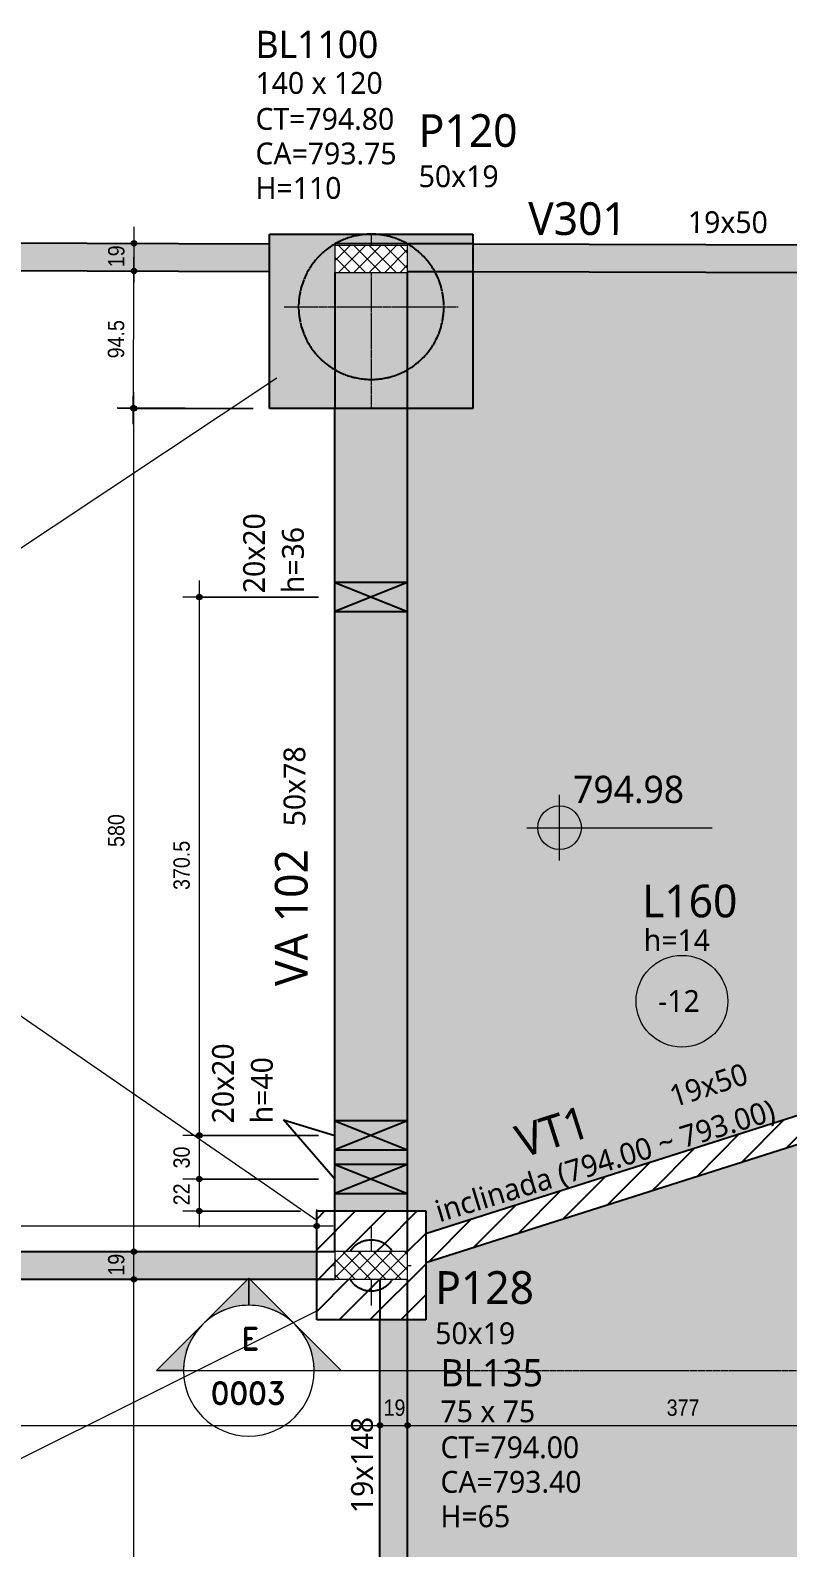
# Model space of a CAD drawing. Extents: x -2131 to 52870, y -3196 to 88043.
# Drawn here: x 45329 to 45850, y 953 to 1998 of the extents above; entities that cross this region are included whole.
import ezdxf

# ---------------------------------------------------------------- set-up
doc = ezdxf.new("R2010")
doc.units = 0
for name, pattern in [('Centro de 6 mm', [1.32, 0.6, -0.24, 0.24, -0.24]), ('Hidden', [0.714375, 0.47625, -0.238125]), ('Traço', [0.635, 0.3175, -0.3175])]:
    doc.linetypes.add(name, pattern=pattern)
for name, color, linetype, lineweight in [('A-ANNO-DIMS', 7, 'Continuous', 9), ('A-ANNO-DIMS-75', 7, 'Continuous', 9), ('A-DETL-GENF', 7, 'Continuous', 18), ('A-DETL-THIN', 7, 'Continuous', 25), ('A-FLOR', 7, 'Continuous', 25), ('A-FLOR-IDEN', 7, 'Continuous', 9), ('A-GENM', 7, 'Continuous', 25), ('A-GENM-HDLN', 7, 'Traço', 18), ('A-GENM-IDEN', 7, 'Continuous', 9), ('G-ANNO-DIMS', 7, 'Continuous', 9), ('G-ANNO-SYMB', 7, 'Continuous', 9), ('G-ANNO-TEXT', 7, 'Continuous', 9), ('S-BEAM', 7, 'Continuous', 25), ('S-BEAM-HDLN', 7, 'Traço', 25), ('S-BEAM-IDEN', 7, 'Continuous', 9), ('S-COLS-IDEN', 7, 'Continuous', 9), ('S-FNDN', 7, 'Continuous', 25), ('S-FNDN-HDLN', 7, 'Traço', 18), ('S-FNDN-IDEN', 7, 'Continuous', 9)]:
    doc.layers.add(name, color=color, linetype=linetype, lineweight=lineweight)
doc.layers.add('A-DETL', color=7, linetype='Continuous', lineweight=18, true_color=0x00a600)
doc.styles.add('Fira Sans_3', font='', dxfattribs={"width": 0.9, "height": 11.25})
doc.styles.add('Gadugi', font='gadugi.ttf', dxfattribs={"height": 15})
doc.styles.add('Gadugi_6', font='gadugi.ttf', dxfattribs={"height": 22.5})
doc.styles.add('Gadugi_8', font='gadugi.ttf', dxfattribs={"height": 18.75})
doc.styles.add('RomanD', font='romand__.ttf', dxfattribs={"height": 15})
doc.styles.get('Fira Sans_3').set_extended_font_data('Fira Sans')
doc.dimstyles.new('PED_1_5mm_ESQ_7', dxfattribs={"dimscale": 30.48, "dimtxt": 15.344768, "dimasz": 0.492126, "dimexe": 0.369094, "dimexo": 0.369094, "dimgap": 0.073819, "dimtad": 1, "dimdec": 1, "dimrnd": 0.5, "dimdsep": 46, "dimtxsty": 'Fira Sans_3', "dimblk1": 'DOTSMALL', "dimblk2": 'DOTSMALL', "dimsah": 1, "dimcen": 0.09, "dimdle": 0.369094, "dimazin": 0, "dimtfac": 1, "dimtdec": 4, "dimtix": 1, "dimtmove": 0, "dimatfit": 3, "dimfxl": 1, "dimtvp": 1, "dimtolj": 1, "dimtzin": 0, "dimarcsym": 2})
pattern_1 = [(45, (44240.043, 0), (-10.6066, 10.6066), [])]
pattern_2 = [(45, (44240.043, 0), (-5.3033, 5.3033), []), (135, (44240.043, 0), (-5.3033, -5.3033), [])]

# ---------------------------------------------------------------- blocks, each defined once
blk = doc.blocks.new('PED_BLRET-1EST_R01_2019 - 75x75x65-3763687-PL C 001 - FORMA DO TÉRREO')
at = {"layer": 'S-FNDN', "linetype": 'Hidden', "lineweight": 18}
for p, q in [((0, 27.5), (0, 9.5)), ((-27.5, 0), (-25, 0)), ((25, 0), (27.5, 0)), ((0, -9.5), (0, -27.5))]:
    blk.add_line(p, q, dxfattribs=at)
at = {"layer": 'S-FNDN-HDLN'}
for start, end in [(33.0287, 146.8046), (213.1954, 326.9713)]:
    blk.add_arc((0, 0), 17.5, start, end, dxfattribs=at)
blk = doc.blocks.new('PED_BLRET-1EST_EXCENTRICA_R01_2019 - 140x120x110-3841338-PL C 001 - FORMA DO TÉRREO')
at = {"layer": 'S-FNDN', "linetype": 'Hidden', "lineweight": 18}
for p, q in [((0, 50), (0, 42.2)), ((0, 23.6), (0, -70)), ((-60, 0), (60, 0))]:
    blk.add_line(p, q, dxfattribs=at)
at = {"layer": 'S-FNDN-HDLN'}
blk.add_circle((0, 0), 50, dxfattribs=at)
blk = doc.blocks.new('PED_FURO_RETANGULAR_R04_2020 - 20x20x36-3512084-PL C 001 - FORMA DO TÉRREO')
at = {"layer": 'A-GENM-HDLN'}
for p, q in [((-10, 25), (10, -25)), ((-10, -25), (10, 25)), ((-10, -25), (-10, 25)), ((10, 25), (10, -25))]:
    blk.add_line(p, q, dxfattribs=at)
blk = doc.blocks.new('PED_FURO_RETANGULAR_R04_2020 - 20x20x40-3503396-PL C 001 - FORMA DO TÉRREO')
at = {"layer": 'A-GENM-HDLN'}
for p, q in [((-10, 25), (10, -25)), ((-10, -25), (10, 25)), ((-10, -25), (-10, 25)), ((10, 25), (10, -25))]:
    blk.add_line(p, q, dxfattribs=at)
blk = doc.blocks.new('Elevações de ponto - M_Cota de elevação - Alvo preenchido-10609-PL C 001 - FORMA DO TÉRREO')
at = {"layer": 'G-ANNO-DIMS'}
h = blk.add_hatch(color=256, dxfattribs=at)
edge = h.paths.add_edge_path(flags=0)
edge.add_line((0, 0), (-0.2, 0))
edge.add_arc((0, 0), 0.2, 90, 180, ccw=False)
edge.add_line((0, 0.2), (0, 0))
h = blk.add_hatch(color=256, dxfattribs=at)
edge = h.paths.add_edge_path(flags=0)
edge.add_line((0, 0), (0.2, 0))
edge.add_arc((0, 0), 0.2, 270, 360, ccw=False)
edge.add_line((0, -0.2), (0, 0))
for p, q in [((0, -0.3), (0, 0.3)), ((-0.3, 0), (1.4, 0))]:
    blk.add_line(p, q, dxfattribs=at)
blk.add_circle((0, 0), 0.2, dxfattribs=at)
blk = doc.blocks.new('PED_TAG_LAJE_R03 - TÍTULO_ESPESSURA_REBAIXO-2582888-PL C 001 - FORMA DO TÉRREO')
at = {"layer": 'A-FLOR-IDEN'}
blk.add_circle((-0.108, -0.761), 0.421, dxfattribs=at)
blk = doc.blocks.new('DIMBLOCK471-PL C 001 - FORMA DO TÉRREO')
at = {"layer": 'A-ANNO-DIMS-75', "transparency": 16777216}
h = blk.add_hatch(color=256, dxfattribs=at)
edge = h.paths.add_edge_path(flags=0)
edge.add_arc((44705.7, 1037.6), 1.88, 0, 360)
h = blk.add_hatch(color=256, dxfattribs=at)
edge = h.paths.add_edge_path(flags=0)
edge.add_arc((45569.2, 1037.6), 1.88, 0, 360)
for p, q in [((44705.7, 1029), (44705.7, 1048.9)), ((45569.2, 1029), (45569.2, 1048.9)), ((44705.7, 1037.6), (45569.2, 1037.6)), ((44705.7, 1037.6), (44705.7, 1029)), ((45569.2, 1037.6), (45569.2, 1029))]:
    blk.add_line(p, q, dxfattribs=at)
for centre in [(44705.7, 1037.6), (45569.2, 1037.6)]:
    blk.add_circle(centre, 1.88, dxfattribs=at)
at = {"layer": 'A-ANNO-DIMS-75', "color": 0, "transparency": 16777216, "insert": (45120.6, 1055.4), "char_height": 11.25, "width": 40.369, "attachment_point": 1, "line_spacing_factor": 1.049215, "style": 'Fira Sans_3'}
blk.add_mtext('863.5', dxfattribs=at)
blk = doc.blocks.new('_DotSmall')
at = {"color": 0, "linetype": 'ByBlock', "const_width": 0.5}
blk.add_lwpolyline([(-0.0625, 0, 1), (0.0625, 0, 1)], format="xyb", close=True, dxfattribs=at)
blk = doc.blocks.new('DIMBLOCK472-PL C 001 - FORMA DO TÉRREO')
at = {"layer": 'A-ANNO-DIMS-75', "transparency": 16777216}
h = blk.add_hatch(color=256, dxfattribs=at)
edge = h.paths.add_edge_path(flags=0)
edge.add_arc((45569.2, 1037.6), 1.88, 0, 360)
h = blk.add_hatch(color=256, dxfattribs=at)
edge = h.paths.add_edge_path(flags=0)
edge.add_arc((45588.2, 1037.6), 1.88, 0, 360)
for p, q in [((45569.2, 1029), (45569.2, 1048.9)), ((45588.2, 1029), (45588.2, 1048.9)), ((45569.2, 1037.6), (45599.4, 1037.6)), ((45569.2, 1037.6), (45569.2, 1029)), ((45588.2, 1037.6), (45588.2, 1029))]:
    blk.add_line(p, q, dxfattribs=at)
for centre in [(45569.2, 1037.6), (45588.2, 1037.6)]:
    blk.add_circle(centre, 1.88, dxfattribs=at)
at = {"layer": 'A-ANNO-DIMS-75', "color": 0, "transparency": 16777216, "insert": (45571.7, 1055.4), "char_height": 11.25, "width": 16.761, "attachment_point": 1, "line_spacing_factor": 1.049215, "style": 'Fira Sans_3'}
blk.add_mtext('19', dxfattribs=at)
blk = doc.blocks.new('DIMBLOCK473-PL C 001 - FORMA DO TÉRREO')
at = {"layer": 'A-ANNO-DIMS-75', "transparency": 16777216}
h = blk.add_hatch(color=256, dxfattribs=at)
edge = h.paths.add_edge_path(flags=0)
edge.add_arc((45588.2, 1037.6), 1.88, 0, 360)
h = blk.add_hatch(color=256, dxfattribs=at)
edge = h.paths.add_edge_path(flags=0)
edge.add_arc((45965.2, 1037.6), 1.88, 0, 360)
for p, q in [((45588.2, 1029), (45588.2, 1048.9)), ((45965.2, 1029), (45965.2, 1048.9)), ((45576.9, 1037.6), (45965.2, 1037.6)), ((45588.2, 1037.6), (45588.2, 1029)), ((45965.2, 1037.6), (45965.2, 1029))]:
    blk.add_line(p, q, dxfattribs=at)
for centre in [(45588.2, 1037.6), (45965.2, 1037.6)]:
    blk.add_circle(centre, 1.88, dxfattribs=at)
at = {"layer": 'A-ANNO-DIMS-75', "color": 0, "transparency": 16777216, "insert": (45766.6, 1055.4), "char_height": 11.25, "width": 24.316, "attachment_point": 1, "line_spacing_factor": 1.049215, "style": 'Fira Sans_3'}
blk.add_mtext('377', dxfattribs=at)
blk = doc.blocks.new('DIMBLOCK476-PL C 001 - FORMA DO TÉRREO')
at = {"layer": 'A-ANNO-DIMS-75', "transparency": 16777216}
h = blk.add_hatch(color=256, dxfattribs=at)
edge = h.paths.add_edge_path(flags=0)
edge.add_arc((45399.8, 1138.1), 1.88, 0, 360)
h = blk.add_hatch(color=256, dxfattribs=at)
edge = h.paths.add_edge_path(flags=0)
edge.add_arc((45399.8, 707.1), 1.88, 0, 360)
for p, q in [((45408.4, 1138.1), (45388.5, 1138.1)), ((45399.8, 707.1), (45399.8, 1138.1)), ((45399.8, 1138.1), (45408.4, 1138.1)), ((45408.4, 707.1), (45388.5, 707.1)), ((45399.8, 707.1), (45408.4, 707.1))]:
    blk.add_line(p, q, dxfattribs=at)
for centre in [(45399.8, 1138.1), (45399.8, 707.1)]:
    blk.add_circle(centre, 1.88, dxfattribs=at)
at = {"layer": 'A-ANNO-DIMS-75', "color": 0, "transparency": 16777216, "insert": (45382, 912), "char_height": 11.25, "width": 25.496, "attachment_point": 1, "rotation": 90, "line_spacing_factor": 1.049215, "style": 'Fira Sans_3'}
blk.add_mtext('431', dxfattribs=at)
blk = doc.blocks.new('DIMBLOCK477-PL C 001 - FORMA DO TÉRREO')
at = {"layer": 'A-ANNO-DIMS-75', "transparency": 16777216}
h = blk.add_hatch(color=256, dxfattribs=at)
edge = h.paths.add_edge_path(flags=0)
edge.add_arc((45399.8, 1157.1), 1.88, 0, 360)
h = blk.add_hatch(color=256, dxfattribs=at)
edge = h.paths.add_edge_path(flags=0)
edge.add_arc((45399.8, 1138.1), 1.88, 0, 360)
for p, q in [((45408.4, 1157.1), (45388.5, 1157.1)), ((45399.8, 1138.1), (45399.8, 1157.1)), ((45399.8, 1157.1), (45408.4, 1157.1)), ((45408.4, 1138.1), (45388.5, 1138.1)), ((45399.8, 1138.1), (45408.4, 1138.1))]:
    blk.add_line(p, q, dxfattribs=at)
for centre in [(45399.8, 1157.1), (45399.8, 1138.1)]:
    blk.add_circle(centre, 1.88, dxfattribs=at)
at = {"layer": 'A-ANNO-DIMS-75', "color": 0, "transparency": 16777216, "insert": (45382, 1140.6), "char_height": 11.25, "width": 16.761, "attachment_point": 1, "rotation": 90, "line_spacing_factor": 1.049215, "style": 'Fira Sans_3'}
blk.add_mtext('19', dxfattribs=at)
blk = doc.blocks.new('DIMBLOCK478-PL C 001 - FORMA DO TÉRREO')
at = {"layer": 'A-ANNO-DIMS-75', "transparency": 16777216}
h = blk.add_hatch(color=256, dxfattribs=at)
edge = h.paths.add_edge_path(flags=0)
edge.add_arc((45399.8, 1737.4), 1.88, 0, 360)
h = blk.add_hatch(color=256, dxfattribs=at)
edge = h.paths.add_edge_path(flags=0)
edge.add_arc((45399.8, 1157.1), 1.88, 0, 360)
for p, q in [((45399.8, 1157.1), (45399.8, 1748.6)), ((45482, 1737.4), (45388.5, 1737.4)), ((45399.8, 1737.4), (45482, 1737.4)), ((45408.4, 1157.1), (45388.5, 1157.1)), ((45399.8, 1157.1), (45408.4, 1157.1))]:
    blk.add_line(p, q, dxfattribs=at)
for centre in [(45399.8, 1737.4), (45399.8, 1157.1)]:
    blk.add_circle(centre, 1.88, dxfattribs=at)
at = {"layer": 'A-ANNO-DIMS-75', "color": 0, "transparency": 16777216, "insert": (45382, 1435.6), "char_height": 11.25, "width": 27.857, "attachment_point": 1, "rotation": 90, "line_spacing_factor": 1.049215, "style": 'Fira Sans_3'}
blk.add_mtext('580', dxfattribs=at)
blk = doc.blocks.new('DIMBLOCK479-PL C 001 - FORMA DO TÉRREO')
at = {"layer": 'A-ANNO-DIMS-75', "transparency": 16777216}
h = blk.add_hatch(color=256, dxfattribs=at)
edge = h.paths.add_edge_path(flags=0)
edge.add_arc((45399.9, 1832), 1.87, 0, 360)
h = blk.add_hatch(color=256, dxfattribs=at)
edge = h.paths.add_edge_path(flags=0)
edge.add_arc((45399.5, 1737.7), 1.88, 0, 360)
for p, q in [((45399.4, 1726.5), (45399.9, 1843.3)), ((45408.5, 1832), (45388.6, 1832)), ((45399.9, 1832), (45408.5, 1832)), ((45482, 1737.4), (45388.2, 1737.8)), ((45399.5, 1737.7), (45482, 1737.4))]:
    blk.add_line(p, q, dxfattribs=at)
for centre, radius in [((45399.9, 1832), 1.87), ((45399.5, 1737.7), 1.88)]:
    blk.add_circle(centre, radius, dxfattribs=at)
at = {"layer": 'A-ANNO-DIMS-75', "color": 0, "transparency": 16777216, "insert": (45381.8, 1771.9), "char_height": 11.25, "width": 31.398, "attachment_point": 1, "rotation": 89.7758, "line_spacing_factor": 1.049215, "style": 'Fira Sans_3'}
blk.add_mtext('94.5', dxfattribs=at)
blk = doc.blocks.new('DIMBLOCK480-PL C 001 - FORMA DO TÉRREO')
at = {"layer": 'A-ANNO-DIMS-75', "transparency": 16777216}
h = blk.add_hatch(color=256, dxfattribs=at)
edge = h.paths.add_edge_path(flags=0)
edge.add_arc((45399.9, 1851), 1.87, 0, 360)
h = blk.add_hatch(color=256, dxfattribs=at)
edge = h.paths.add_edge_path(flags=0)
edge.add_arc((45399.9, 1832), 1.87, 0, 360)
for p, q in [((45399.8, 1820.8), (45400, 1862.3)), ((45408.5, 1851), (45388.7, 1851)), ((45399.9, 1851), (45408.5, 1851)), ((45408.5, 1832), (45388.6, 1832)), ((45399.9, 1832), (45408.5, 1832))]:
    blk.add_line(p, q, dxfattribs=at)
for centre in [(45399.9, 1851), (45399.9, 1832)]:
    blk.add_circle(centre, 1.87, dxfattribs=at)
at = {"layer": 'A-ANNO-DIMS-75', "color": 0, "transparency": 16777216, "insert": (45382, 1834.6), "char_height": 11.25, "width": 16.761, "attachment_point": 1, "rotation": 89.7758, "line_spacing_factor": 1.049215, "style": 'Fira Sans_3'}
blk.add_mtext('19', dxfattribs=at)
blk = doc.blocks.new('DIMBLOCK481-PL C 001 - FORMA DO TÉRREO')
at = {"layer": 'A-ANNO-DIMS-75', "transparency": 16777216}
h = blk.add_hatch(color=256, dxfattribs=at)
edge = h.paths.add_edge_path(flags=0)
edge.add_arc((45444.8, 1607.6), 1.88, 0, 360)
h = blk.add_hatch(color=256, dxfattribs=at)
edge = h.paths.add_edge_path(flags=0)
edge.add_arc((45444.8, 1237.1), 1.88, 0, 360)
for p, q in [((45444.8, 1618.9), (45444.8, 1237.1)), ((45526.9, 1607.6), (45433.5, 1607.6)), ((45444.8, 1607.6), (45526.9, 1607.6)), ((45526.9, 1237.1), (45433.5, 1237.1)), ((45444.8, 1237.1), (45526.9, 1237.1))]:
    blk.add_line(p, q, dxfattribs=at)
for centre in [(45444.8, 1607.6), (45444.8, 1237.1)]:
    blk.add_circle(centre, 1.88, dxfattribs=at)
at = {"layer": 'A-ANNO-DIMS-75', "color": 0, "transparency": 16777216, "insert": (45427, 1406), "char_height": 11.25, "width": 39.188, "attachment_point": 1, "rotation": 90, "line_spacing_factor": 1.049215, "style": 'Fira Sans_3'}
blk.add_mtext('370.5', dxfattribs=at)
blk = doc.blocks.new('DIMBLOCK482-PL C 001 - FORMA DO TÉRREO')
at = {"layer": 'A-ANNO-DIMS-75', "transparency": 16777216}
h = blk.add_hatch(color=256, dxfattribs=at)
edge = h.paths.add_edge_path(flags=0)
edge.add_arc((45444.8, 1237.1), 1.88, 0, 360)
h = blk.add_hatch(color=256, dxfattribs=at)
edge = h.paths.add_edge_path(flags=0)
edge.add_arc((45444.8, 1207.1), 1.88, 0, 360)
for p, q in [((45526.9, 1237.1), (45433.5, 1237.1)), ((45444.8, 1237.1), (45444.8, 1207.1)), ((45444.8, 1237.1), (45526.9, 1237.1)), ((45526.9, 1207.1), (45433.5, 1207.1)), ((45444.8, 1207.1), (45526.9, 1207.1))]:
    blk.add_line(p, q, dxfattribs=at)
for centre in [(45444.8, 1237.1), (45444.8, 1207.1)]:
    blk.add_circle(centre, 1.88, dxfattribs=at)
at = {"layer": 'A-ANNO-DIMS-75', "color": 0, "transparency": 16777216, "insert": (45427, 1214.4), "char_height": 11.25, "width": 18.414, "attachment_point": 1, "rotation": 90, "line_spacing_factor": 1.049215, "style": 'Fira Sans_3'}
blk.add_mtext('30', dxfattribs=at)
blk = doc.blocks.new('DIMBLOCK483-PL C 001 - FORMA DO TÉRREO')
at = {"layer": 'A-ANNO-DIMS-75', "transparency": 16777216}
h = blk.add_hatch(color=256, dxfattribs=at)
edge = h.paths.add_edge_path(flags=0)
edge.add_arc((45444.8, 1207.1), 1.88, 0, 360)
h = blk.add_hatch(color=256, dxfattribs=at)
edge = h.paths.add_edge_path(flags=0)
edge.add_arc((45444.8, 1185.1), 1.88, 0, 360)
for p, q in [((45526.9, 1207.1), (45433.5, 1207.1)), ((45444.8, 1207.1), (45444.8, 1173.9)), ((45444.8, 1207.1), (45526.9, 1207.1)), ((45514.4, 1185.1), (45433.5, 1185.1)), ((45444.8, 1185.1), (45514.4, 1185.1))]:
    blk.add_line(p, q, dxfattribs=at)
for centre in [(45444.8, 1207.1), (45444.8, 1185.1)]:
    blk.add_circle(centre, 1.88, dxfattribs=at)
at = {"layer": 'A-ANNO-DIMS-75', "color": 0, "transparency": 16777216, "insert": (45427, 1189), "char_height": 11.25, "width": 16.997, "attachment_point": 1, "rotation": 90, "line_spacing_factor": 1.049215, "style": 'Fira Sans_3'}
blk.add_mtext('22', dxfattribs=at)
blk = doc.blocks.new('DIMBLOCK486-PL C 001 - FORMA DO TÉRREO')
at = {"layer": 'A-ANNO-DIMS-75', "transparency": 16777216}
h = blk.add_hatch(color=256, dxfattribs=at)
edge = h.paths.add_edge_path(flags=0)
edge.add_arc((44775.2, 1174.8), 1.88, 0, 360)
h = blk.add_hatch(color=256, dxfattribs=at)
edge = h.paths.add_edge_path(flags=0)
edge.add_arc((45525.7, 1174.8), 1.88, 0, 360)
for p, q in [((44775.2, 1166.2), (44775.2, 1186.1)), ((45525.7, 1166.2), (45525.7, 1186.1)), ((44763.9, 1174.8), (45536.9, 1174.8)), ((44775.2, 1174.8), (44775.2, 1166.2)), ((45525.7, 1174.8), (45525.7, 1166.2))]:
    blk.add_line(p, q, dxfattribs=at)
for centre in [(44775.2, 1174.8), (45525.7, 1174.8)]:
    blk.add_circle(centre, 1.88, dxfattribs=at)
at = {"layer": 'A-ANNO-DIMS-75', "color": 0, "transparency": 16777216, "insert": (45134.1, 1192.7), "char_height": 11.25, "width": 39.188, "attachment_point": 1, "line_spacing_factor": 1.049215, "style": 'Fira Sans_3'}
blk.add_mtext('750.5', dxfattribs=at)
blk = doc.blocks.new('Corte - M_Cabeça do corte - Preenchida-2060824-PL C 001 - FORMA DO TÉRREO')
at = {"layer": 'G-ANNO-SYMB'}
h = blk.add_hatch(color=256, dxfattribs=at)
edge = h.paths.add_edge_path(flags=0)
edge.add_line((-0.6, 0.849), (-0.6, 0.6))
edge.add_arc((-0.6, 0), 0.6, 90, 135)
edge.add_line((-1.024, 0.424), (-0.6, 0.849))
h = blk.add_hatch(color=256, dxfattribs=at)
edge = h.paths.add_edge_path(flags=0)
edge.add_line((-0.6, 0.849), (-0.176, 0.424))
edge.add_arc((-0.6, 0), 0.6, 45, 90)
edge.add_line((-0.6, 0.6), (-0.6, 0.849))
h = blk.add_hatch(color=256, dxfattribs=at)
edge = h.paths.add_edge_path(flags=0)
edge.add_line((-1.449, 0), (-1.024, 0.424))
edge.add_arc((-0.6, 0), 0.6, 135, 180)
edge.add_line((-1.2, 0), (-1.449, 0))
h = blk.add_hatch(color=256, dxfattribs=at)
edge = h.paths.add_edge_path(flags=0)
edge.add_line((0.249, 0), (0, 0))
edge.add_arc((-0.6, 0), 0.6, 360, 405)
edge.add_line((-0.176, 0.424), (0.249, 0))
for p, q in [((-0.6, 0.849), (-1.449, 0)), ((-0.6, 0.849), (-1.024, 0.424)), ((-0.6, 0.849), (0.249, 0)), ((-0.6, 0.6), (-0.6, 0.849)), ((-0.6, 0.849), (-0.6, 0.6)), ((-0.176, 0.424), (-0.6, 0.849)), ((-1.024, 0.424), (-1.449, 0)), ((0.249, 0), (-0.176, 0.424)), ((-1.449, 0), (-1.2, 0)), ((0, 0), (0.249, 0)), ((-1.2, 0), (-1.449, 0)), ((0, 0), (0.249, 0))]:
    blk.add_line(p, q, dxfattribs=at)
for start, end in [(360, 180), (90, 135), (45, 90), (135, 180), (360, 45), (180, 360)]:
    blk.add_arc((-0.6, 0), 0.6, start, end, dxfattribs=at)

msp = doc.modelspace()

# ---------------------------------------------------------------- hatches: boundary and pattern name
at = {"layer": 'A-DETL-GENF', "true_color": 0x0000ff}
h = msp.add_hatch(dxfattribs=at)
h.set_pattern_fill('FP_9', color=5, style=0, pattern_type=2)
h.set_pattern_definition(pattern_2)
h.paths.add_polyline_path([(45588.278, 1830.94), (45588.278, 1849.606), (45538.152, 1849.606), (45538.152, 1830.94), (45588.187, 1830.94)], flags=0)
h = msp.add_hatch(dxfattribs=at)
h.set_pattern_fill('FP_9', color=5, style=0, pattern_type=2)
h.set_pattern_definition(pattern_2)
h.paths.add_polyline_path([(45577.767, 1138.119), (45588.187, 1138.119), (45588.187, 1157.119), (45538.187, 1157.119), (45538.187, 1138.119), (45577.221, 1138.119)], flags=0)
at = {"layer": 'A-FLOR', "true_color": 0xd9d9d9}
h = msp.add_hatch(color=254, dxfattribs=at)
h.paths.add_polyline_path([(45648.191, 726.947), (45937.191, 726.947), (45937.191, 728.526), (45648.191, 771.043), (45648.191, 728.526)], flags=0)
h.paths.add_polyline_path([(45937.191, 747.73), (45937.191, 770.12), (45965.191, 770.12), (45965.191, 1241.148), (45937.191, 1241.148), (45937.191, 1256.737), (45600.687, 1149.59), (45600.687, 1110.119), (45588.189, 1110.119), (45588.189, 861.943), (45648.191, 861.943), (45648.191, 790.247), (45903.883, 752.63)], flags=0)
h.paths.add_polyline_path([(45600.687, 1169.53), (45937.191, 1276.677), (45937.191, 1316.148), (45965.191, 1316.148), (45965.191, 1729.676), (45904.754, 1729.676), (45904.754, 1830.817), (45633.215, 1831.614), (45633.215, 1737.359), (45588.187, 1737.359), (45588.187, 1185.119), (45600.687, 1185.119)], flags=0)
at = {"layer": 'S-BEAM', "true_color": 0xf09862}
for points in [[(45493.215, 1831.64), (45493.215, 1850.64), (45054.017, 1852.359), (45054.017, 1833.359), (45234.544, 1832.652)], [(45525.687, 1138.119), (45525.687, 1157.119), (44775.178, 1157.119), (44775.178, 1138.119), (45525.109, 1138.119)]]:
    msp.add_hatch(color=21, dxfattribs=at).paths.add_polyline_path(points, flags=0)
at = {"layer": 'S-BEAM', "true_color": 0xd9d9d9}
for points in [[(45904.754, 1830.817), (45904.754, 1849.676), (45952.721, 1849.676), (45633.215, 1850.615), (45633.215, 1831.614), (45815.675, 1831.078)], [(45588.187, 1185.119), (45588.187, 1737.359), (45538.187, 1737.359), (45538.187, 1185.119)], [(45569.189, 861.943), (45588.189, 861.943), (45588.187, 1110.119), (45569.189, 1110.119), (45569.189, 1062.371)]]:
    msp.add_hatch(color=254, dxfattribs=at).paths.add_polyline_path(points, flags=0)
at = {"layer": 'S-BEAM', "true_color": 0xe7dd50}
h = msp.add_hatch(dxfattribs=at)
h.set_pattern_fill('FP_7', color=53, style=0, pattern_type=2)
h.set_pattern_definition([(45.171, (44284.28, 14.086), (-10.80142, 10.2944), [])])
h.paths.add_polyline_path([(45600.687, 1149.59), (45937.191, 1256.737), (45937.191, 1276.677), (45600.687, 1169.53)], flags=0)
at = {"layer": 'S-FNDN', "true_color": 0xf09862}
h = msp.add_hatch(color=21, dxfattribs=at)
h.paths.add_polyline_path([(45493.215, 1737.359), (45633.215, 1737.359), (45633.215, 1857.359), (45493.215, 1857.359), (45493.215, 1757.359)], flags=0)
h.paths.add_polyline_path([(45563.215, 1757.359), (45555.393, 1757.975), (45547.764, 1759.806), (45540.516, 1762.809), (45533.826, 1766.908), (45527.86, 1772.004), (45522.764, 1777.97), (45518.665, 1784.66), (45515.662, 1791.908), (45513.831, 1799.537), (45513.215, 1807.359), (45513.831, 1815.181), (45515.662, 1822.81), (45518.665, 1830.059), (45522.764, 1836.748), (45527.86, 1842.714), (45533.826, 1847.81), (45540.516, 1851.909), (45547.764, 1854.912), (45555.393, 1856.744), (45563.215, 1857.359), (45571.037, 1856.744), (45578.666, 1854.912), (45585.915, 1851.909), (45592.604, 1847.81), (45598.57, 1842.714), (45603.666, 1836.748), (45607.765, 1830.059), (45610.768, 1822.81), (45612.6, 1815.181), (45613.215, 1807.359), (45612.6, 1799.537), (45610.768, 1791.908), (45607.765, 1784.66), (45603.666, 1777.97), (45598.57, 1772.004), (45592.604, 1766.908), (45585.915, 1762.809), (45578.666, 1759.806), (45571.037, 1757.975)], flags=0)
h = msp.add_hatch(color=21, dxfattribs=at)
h.paths.add_polyline_path([(45563.215, 1757.359), (45571.037, 1757.975), (45578.666, 1759.806), (45585.915, 1762.809), (45592.604, 1766.908), (45598.57, 1772.004), (45603.666, 1777.97), (45607.765, 1784.66), (45610.768, 1791.908), (45612.6, 1799.537), (45613.215, 1807.359), (45612.6, 1815.181), (45610.768, 1822.81), (45607.765, 1830.059), (45603.666, 1836.748), (45598.57, 1842.714), (45592.604, 1847.81), (45585.915, 1851.909), (45578.666, 1854.912), (45571.037, 1856.744), (45563.215, 1857.359), (45555.393, 1856.744), (45547.764, 1854.912), (45540.516, 1851.909), (45533.826, 1847.81), (45527.86, 1842.714), (45522.764, 1836.748), (45518.665, 1830.059), (45515.662, 1822.81), (45513.831, 1815.181), (45513.215, 1807.359), (45513.831, 1799.537), (45515.662, 1791.908), (45518.665, 1784.66), (45522.764, 1777.97), (45527.86, 1772.004), (45533.826, 1766.908), (45540.516, 1762.809), (45547.764, 1759.806), (45555.393, 1757.975)], flags=0)
h.paths.add_polyline_path([(45538.152, 1830.94), (45538.152, 1849.606), (45588.278, 1849.606), (45588.278, 1830.94), (45588.187, 1830.94)], flags=0)
at = {"layer": 'S-FNDN', "true_color": 0xe7dd50}
h = msp.add_hatch(dxfattribs=at)
h.set_pattern_fill('FP_6', color=53, style=0, pattern_type=2)
h.set_pattern_definition(pattern_1)
h.paths.add_polyline_path([(45525.687, 1110.119), (45600.687, 1110.119), (45600.687, 1185.119), (45525.687, 1185.119), (45525.687, 1138.119)], flags=0)
h.paths.add_polyline_path([(45563.187, 1130.119), (45558.658, 1130.716), (45554.437, 1132.464), (45550.813, 1135.245), (45548.608, 1138.119), (45538.187, 1138.119), (45538.187, 1157.119), (45548.608, 1157.119), (45550.813, 1159.994), (45554.437, 1162.775), (45558.658, 1164.523), (45563.187, 1165.119), (45567.717, 1164.523), (45571.937, 1162.775), (45575.562, 1159.994), (45577.767, 1157.119), (45588.187, 1157.119), (45588.187, 1138.119), (45577.767, 1138.119), (45575.562, 1135.245), (45571.937, 1132.464), (45567.717, 1130.716)], flags=0)
h = msp.add_hatch(dxfattribs=at)
h.set_pattern_fill('FP_6', color=53, style=0, pattern_type=2)
h.set_pattern_definition(pattern_1)
h.paths.add_polyline_path([(45563.187, 1130.119), (45567.717, 1130.716), (45571.937, 1132.464), (45575.562, 1135.245), (45577.767, 1138.119), (45548.608, 1138.119), (45550.813, 1135.245), (45554.437, 1132.464), (45558.658, 1130.716)], flags=0)
h.paths.add_polyline_path([(45568.307, 1157.119), (45577.767, 1157.119), (45575.562, 1159.994), (45571.937, 1162.775), (45567.717, 1164.523), (45563.187, 1165.119), (45558.658, 1164.523), (45554.437, 1162.775), (45550.813, 1159.994), (45548.608, 1157.119), (45559.633, 1157.119)], flags=0)

# ---------------------------------------------------------------- linework, layer by layer
at = {"layer": 'A-DETL', "color": 7}
for p, q in [((45588.278, 1849.606), (45538.152, 1849.606)), ((45538.152, 1849.606), (45538.152, 1830.94)), ((45588.278, 1830.94), (45588.278, 1849.606)), ((45538.152, 1830.94), (45588.278, 1830.94)), ((45588.187, 1157.119), (45538.187, 1157.119)), ((45538.187, 1157.119), (45538.187, 1138.119)), ((45588.187, 1138.119), (45588.187, 1157.119)), ((45538.187, 1138.119), (45588.187, 1138.119))]:
    msp.add_line(p, q, dxfattribs=at)
at = {"layer": 'A-DETL', "color": 9, "true_color": 0xc0c0c0}
for p, q in [((44827.996, 1313.746), (45498.215, 1758.395)), ((44932.788, 1587.679), (45493.311, 1201.23)), ((45493.311, 1201.23), (45525.687, 1178.908)), ((44758.555, 733.511), (45525.687, 1116.406))]:
    msp.add_line(p, q, dxfattribs=at)
at = {"layer": 'A-DETL-THIN'}
for p, q in [((45538.187, 1617.619), (45588.187, 1597.619)), ((45588.187, 1617.619), (45538.187, 1597.619)), ((45588.187, 1617.619), (45538.187, 1617.619)), ((45538.187, 1597.619), (45588.187, 1597.619)), ((45538.187, 1207.119), (45502.76, 1247.874)), ((45502.76, 1247.874), (45538.187, 1237.119)), ((45538.187, 1247.119), (45588.187, 1227.119)), ((45588.187, 1247.119), (45538.187, 1227.119)), ((45538.187, 1217.119), (45588.187, 1197.119)), ((45588.187, 1217.119), (45538.187, 1197.119))]:
    msp.add_line(p, q, dxfattribs=at)
at = {"layer": 'G-ANNO-SYMB'}
msp.add_line((45433.944, 1075.228), (45523.944, 1075.228), dxfattribs=at)
at = {"layer": 'G-ANNO-SYMB', "linetype": 'Centro de 6 mm'}
msp.add_line((45523.944, 1075.228), (46017.721, 1075.228), dxfattribs=at)
at = {"layer": 'S-BEAM'}
for p, q in [((45054.017, 1852.359), (45493.215, 1850.64)), ((45633.215, 1850.615), (45951.032, 1849.681)), ((45054.017, 1833.359), (45493.215, 1831.64)), ((45633.215, 1831.614), (45904.754, 1830.817)), ((45538.187, 1185.119), (45538.187, 1737.359)), ((45588.187, 1185.119), (45588.187, 1737.359)), ((45600.687, 1169.53), (45937.191, 1276.677)), ((45600.687, 1149.59), (45937.191, 1256.737)), ((44775.178, 1157.119), (45525.687, 1157.119)), ((44775.178, 1138.119), (45525.687, 1138.119)), ((45569.189, 861.943), (45569.189, 1110.119)), ((45588.189, 861.943), (45588.189, 1110.119))]:
    msp.add_line(p, q, dxfattribs=at)
at = {"layer": 'S-BEAM-HDLN', "linetype": 'Continuous'}
for p, q in [((45538.845, 1850.892), (45538.187, 1850.894)), ((45538.187, 1850.894), (45538.187, 1850.747)), ((45538.187, 1850.747), (45538.187, 1850.464)), ((45538.187, 1850.464), (45538.187, 1849.606)), ((45538.951, 1850.891), (45538.864, 1850.892)), ((45587.724, 1850.748), (45538.971, 1850.891)), ((45587.801, 1850.748), (45587.744, 1850.748)), ((45588.187, 1850.747), (45587.82, 1850.748)), ((45633.215, 1850.615), (45588.187, 1850.747)), ((45538.187, 1830.94), (45538.187, 1737.359)), ((45588.187, 1737.359), (45588.187, 1830.94)), ((45588.278, 1831.746), (45633.215, 1831.614)), ((45588.187, 1617.619), (45538.187, 1617.619)), ((45538.187, 1597.619), (45588.187, 1597.619)), ((45588.187, 1247.119), (45538.187, 1247.119)), ((45538.187, 1227.119), (45588.187, 1227.119)), ((45588.187, 1217.119), (45538.187, 1217.119)), ((45538.187, 1197.119), (45588.187, 1197.119)), ((45538.187, 1157.119), (45538.187, 1185.114)), ((45588.187, 1157.119), (45588.187, 1185.114)), ((45525.692, 1157.119), (45538.187, 1157.119)), ((45525.692, 1138.119), (45538.187, 1138.119)), ((45569.189, 1138.119), (45569.189, 1110.124)), ((45588.189, 1110.124), (45588.189, 1138.119))]:
    msp.add_line(p, q, dxfattribs=at)
at = {"layer": 'S-FNDN'}
for p, q in [((45493.215, 1737.359), (45493.215, 1857.359)), ((45493.215, 1857.359), (45563.152, 1857.359)), ((45563.278, 1857.359), (45633.215, 1857.359)), ((45633.215, 1857.359), (45633.215, 1737.359)), ((45633.215, 1737.359), (45493.215, 1737.359)), ((45525.687, 1110.119), (45525.687, 1185.119)), ((45525.687, 1185.119), (45600.687, 1185.119)), ((45600.687, 1185.119), (45600.687, 1110.119)), ((45600.687, 1110.119), (45525.687, 1110.119))]:
    msp.add_line(p, q, dxfattribs=at)
for centre, radius, start, end in [((45563.215, 1807.359), 50, 124.573802, 129.494608), ((45563.215, 1807.359), 50, 120.424686, 124.471616), ((45563.215, 1807.359), 50, 115.327177, 120.21279), ((45563.215, 1807.359), 50, 111.126681, 115.216848), ((45563.215, 1807.359), 50, 106.078983, 110.943009), ((45563.215, 1807.359), 50, 101.843083, 105.959093), ((45563.215, 1807.359), 50, 96.828735, 101.68099), ((45563.215, 1807.359), 50, 92.569315, 96.69746), ((45563.215, 1807.359), 50, 87.575746, 92.424254), ((45563.215, 1807.359), 50, 83.30254, 87.430685), ((45563.215, 1807.359), 50, 78.31901, 83.171265), ((45563.215, 1807.359), 50, 74.040907, 78.156917), ((45563.215, 1807.359), 50, 69.056991, 73.921017), ((45563.215, 1807.359), 50, 64.783152, 68.873319), ((45563.215, 1807.359), 50, 59.78721, 64.672823), ((45563.215, 1807.359), 50, 55.528384, 59.575314), ((45563.215, 1807.359), 50, 50.505392, 55.426198), ((45563.215, 1807.359), 50, 139.102525, 142.974611), ((45563.215, 1807.359), 50, 133.819212, 138.79653), ((45563.215, 1807.359), 50, 129.744996, 133.724042), ((45563.215, 1807.359), 50, 46.275958, 50.255004), ((45563.215, 1807.359), 50, 41.20347, 46.180788), ((45563.215, 1807.359), 50, 37.025389, 40.897475), ((45563.215, 1807.359), 50, 152.307382, 157.557439), ((45563.215, 1807.359), 50, 148.529223, 152.223689), ((45563.215, 1807.359), 50, 143.063671, 148.135837), ((45563.215, 1807.359), 50, 31.864163, 36.936329), ((45563.215, 1807.359), 50, 27.776311, 31.470777), ((45563.215, 1807.359), 50, 22.442561, 27.692618), ((45563.215, 1807.359), 50, 168.143789, 170.718454), ((45563.215, 1807.359), 50, 161.550503, 167.225992), ((45563.215, 1807.359), 50, 158.108142, 161.471561), ((45563.215, 1807.359), 50, 18.528439, 21.891858), ((45563.215, 1807.359), 50, 12.774008, 18.449497), ((45563.215, 1807.359), 50, 9.281546, 11.856211), ((45563.215, 1807.359), 50, 170.793159, 178.623336), ((45563.215, 1807.359), 50, 1.376664, 9.206841), ((45563.215, 1807.359), 50, 181.376664, 189.206841), ((45563.215, 1807.359), 50, 189.281546, 191.856211), ((45563.215, 1807.359), 50, 192.774008, 198.449497), ((45563.215, 1807.359), 50, 341.550503, 347.225992), ((45563.215, 1807.359), 50, 348.143789, 350.718454), ((45563.215, 1807.359), 50, 350.793159, 358.623336), ((45563.215, 1807.359), 50, 198.528439, 201.891858), ((45563.215, 1807.359), 50, 202.442561, 207.692618), ((45563.215, 1807.359), 50, 332.307382, 337.557439), ((45563.215, 1807.359), 50, 338.108142, 341.471561), ((45563.215, 1807.359), 50, 207.776311, 211.470777), ((45563.215, 1807.359), 50, 211.864163, 216.936329), ((45563.215, 1807.359), 50, 217.025389, 220.897475), ((45563.215, 1807.359), 50, 319.102525, 322.974611), ((45563.215, 1807.359), 50, 323.063671, 328.135837), ((45563.215, 1807.359), 50, 328.529223, 332.223689), ((45563.215, 1807.359), 50, 221.20347, 226.180788), ((45563.215, 1807.359), 50, 226.275958, 230.255004), ((45563.215, 1807.359), 50, 230.505392, 235.426198), ((45563.215, 1807.359), 50, 235.528384, 239.575314), ((45563.215, 1807.359), 50, 300.424686, 304.471616), ((45563.215, 1807.359), 50, 304.573802, 309.494608), ((45563.215, 1807.359), 50, 309.744996, 313.724042), ((45563.215, 1807.359), 50, 313.819212, 318.79653), ((45563.215, 1807.359), 50, 239.78721, 244.672823), ((45563.215, 1807.359), 50, 244.783152, 248.873319), ((45563.215, 1807.359), 50, 249.056991, 253.921017), ((45563.215, 1807.359), 50, 254.040907, 258.156917), ((45563.215, 1807.359), 50, 258.31901, 263.171265), ((45563.215, 1807.359), 50, 263.30254, 267.430685), ((45563.215, 1807.359), 50, 267.575746, 272.424254), ((45563.215, 1807.359), 50, 272.569315, 276.69746), ((45563.215, 1807.359), 50, 276.828735, 281.68099), ((45563.215, 1807.359), 50, 281.843083, 285.959093), ((45563.215, 1807.359), 50, 286.078983, 290.943009), ((45563.215, 1807.359), 50, 291.126681, 295.216848), ((45563.215, 1807.359), 50, 295.327177, 300.21279), ((45563.187, 1147.619), 17.5, 138.152629, 145.028135), ((45563.187, 1147.619), 17.5, 129.975247, 137.954346), ((45563.187, 1147.619), 17.5, 122.802733, 129.638009), ((45563.187, 1147.619), 17.5, 114.612756, 122.617122), ((45563.187, 1147.619), 17.5, 107.455346, 114.230684), ((45563.187, 1147.619), 17.5, 99.238838, 107.280864), ((45563.187, 1147.619), 17.5, 92.10996, 98.79812), ((45563.187, 1147.619), 17.5, 83.847156, 91.945327), ((45563.187, 1147.619), 17.5, 76.766172, 83.326441), ((45563.187, 1147.619), 17.5, 68.425752, 76.610317), ((45563.187, 1147.619), 17.5, 61.423657, 67.789461), ((45563.187, 1147.619), 17.5, 52.949031, 61.275673), ((45563.187, 1147.619), 17.5, 46.082149, 52.131084), ((45563.187, 1147.619), 17.5, 37.350479, 45.941261), ((45563.187, 1147.619), 17.5, 145.329992, 146.89601), ((45563.187, 1147.619), 17.5, 33.10399, 36.205501), ((45563.187, 1147.619), 17.5, 213.10399, 214.670008), ((45563.187, 1147.619), 17.5, 214.971865, 221.847371), ((45563.187, 1147.619), 17.5, 222.045654, 230.024753), ((45563.187, 1147.619), 17.5, 230.361991, 237.197267), ((45563.187, 1147.619), 17.5, 237.382878, 245.387244), ((45563.187, 1147.619), 17.5, 245.769316, 252.544654), ((45563.187, 1147.619), 17.5, 252.719136, 260.761162), ((45563.187, 1147.619), 17.5, 261.20188, 267.89004), ((45563.187, 1147.619), 17.5, 268.054673, 276.152844), ((45563.187, 1147.619), 17.5, 276.673559, 283.233828), ((45563.187, 1147.619), 17.5, 283.389683, 291.574248), ((45563.187, 1147.619), 17.5, 292.210539, 298.576343), ((45563.187, 1147.619), 17.5, 298.724327, 307.050969), ((45563.187, 1147.619), 17.5, 307.868916, 313.917851), ((45563.187, 1147.619), 17.5, 314.058739, 322.649521), ((45563.187, 1147.619), 17.5, 323.794499, 326.89601)]:
    msp.add_arc(centre, radius, start, end, dxfattribs=at)

# ---------------------------------------------------------------- block references
at = {"layer": 'A-FLOR-IDEN', "xscale": 74.99999999999996, "yscale": 74.99999999999996, "zscale": 74.99999999999996}
msp.add_blockref('PED_TAG_LAJE_R03 - TÍTULO_ESPESSURA_REBAIXO-2582888-PL C 001 - FORMA DO TÉRREO', (45785.212, 1386.538), dxfattribs=at)
at = {"layer": 'A-GENM', "linetype": 'Traço', "lineweight": 18, "rotation": 270}
for name, p in [('PED_FURO_RETANGULAR_R04_2020 - 20x20x36-3512084-PL C 001 - FORMA DO TÉRREO', (45563.187, 1607.619)), ('PED_FURO_RETANGULAR_R04_2020 - 20x20x40-3503396-PL C 001 - FORMA DO TÉRREO', (45563.187, 1237.119)), ('PED_FURO_RETANGULAR_R04_2020 - 20x20x40-3503396-PL C 001 - FORMA DO TÉRREO', (45563.187, 1207.119))]:
    msp.add_blockref(name, p, dxfattribs=at)
at = {"layer": 'G-ANNO-DIMS', "xscale": 74.99999999999996, "yscale": 74.99999999999996, "zscale": 74.99999999999996}
msp.add_blockref('Elevações de ponto - M_Cota de elevação - Alvo preenchido-10609-PL C 001 - FORMA DO TÉRREO', (45692.868, 1448.898), dxfattribs=at)
at = {"layer": 'G-ANNO-SYMB', "xscale": 74.99999999999996, "yscale": 74.99999999999996, "zscale": 74.99999999999996}
msp.add_blockref('Corte - M_Cabeça do corte - Preenchida-2060824-PL C 001 - FORMA DO TÉRREO', (45523.944, 1075.228), dxfattribs=at)
at = {"layer": 'S-FNDN', "linetype": 'Hidden', "lineweight": 18}
for name, p in [('PED_BLRET-1EST_EXCENTRICA_R01_2019 - 140x120x110-3841338-PL C 001 - FORMA DO TÉRREO', (45563.215, 1807.359)), ('PED_BLRET-1EST_R01_2019 - 75x75x65-3763687-PL C 001 - FORMA DO TÉRREO', (45563.187, 1147.619))]:
    msp.add_blockref(name, p, dxfattribs=at)

# ---------------------------------------------------------------- texts
at = {"layer": 'A-FLOR-IDEN', "attachment_point": 1}
for s, insert, char_height, width, style in [('L160', (45749.645, 1409.687), 22.5, 81.17086, 'Gadugi_6'), ('h=14', (45750.817, 1378.974), 15, 59.5253, 'Gadugi'), ('-12', (45760.741, 1337.109), 15, 37.87973, 'Gadugi')]:
    msp.add_mtext(s, dxfattribs=dict(at, insert=insert, char_height=char_height, width=width, style=style))
at = {"layer": 'A-GENM-IDEN', "char_height": 15, "attachment_point": 1, "rotation": 90, "style": 'Gadugi'}
for s, insert, width in [('20x20', (45475.024, 1610.253), 67.34175), ('h=36', (45501.81, 1610.253), 59.5253), ('20x20', (45453.636, 1245.404), 67.34175), ('h=40', (45480.423, 1245.404), 59.5253)]:
    msp.add_mtext(s, dxfattribs=dict(at, insert=insert, width=width))
at = {"layer": 'G-ANNO-DIMS', "insert": (45702.186, 1484.636), "char_height": 18.75, "width": 91.9378, "attachment_point": 1, "line_spacing_factor": 1.02016, "style": 'Gadugi_8'}
msp.add_mtext('794.98', dxfattribs=at)
at = {"layer": 'G-ANNO-SYMB', "char_height": 15, "attachment_point": 1, "style": 'RomanD'}
for s, insert, width in [('E', (45473.862, 1104.662), 16.23417), ('0003', (45452.75, 1067.245), 67.34175)]:
    msp.add_mtext(s, dxfattribs=dict(at, insert=insert, width=width))
at = {"layer": 'G-ANNO-TEXT', "insert": (45605.796, 1191.587), "char_height": 15, "width": 304.24041, "attachment_point": 1, "rotation": 16.909655, "style": 'Gadugi'}
msp.add_mtext('inclinada (794.00 ~ 793.00)', dxfattribs=at)
at = {"layer": 'S-BEAM-IDEN', "attachment_point": 1}
for s, insert, char_height, width, rotation, style in [('V301', (45671.295, 1879.412), 22.5, 87.18352, 359.83168, 'Gadugi_6'), ('19x50', (45781.223, 1873.186), 15, 67.34175, 359.83168, 'Gadugi'), ('50x78', (45502.825, 1449.833), 15, 67.34175, 90, 'Gadugi'), ('VA 102', (45496.921, 1339.886), 22.5, 122.65819, 90, 'Gadugi_6'), ('19x50', (45766.95, 1270.614), 15, 67.34175, 17.662213, 'Gadugi'), ('VT1', (45660.395, 1242.88), 22.5, 65.53795, 17.662213, 'Gadugi_6'), ('19x148', (45549.338, 977.148), 15, 81.17086, 90, 'Gadugi')]:
    msp.add_mtext(s, dxfattribs=dict(at, insert=insert, char_height=char_height, width=width, rotation=rotation, style=style))
at = {"layer": 'S-COLS-IDEN', "attachment_point": 1}
for s, insert, char_height, width, style in [('P120', (45595.879, 1939.936), 22.5, 84.77845, 'Gadugi_6'), ('50x19', (45595.879, 1904.702), 15, 67.34175, 'Gadugi'), ('P128', (45607.252, 1143.699), 22.5, 84.77845, 'Gadugi_6'), ('50x19', (45607.252, 1108.464), 15, 67.34175, 'Gadugi')]:
    msp.add_mtext(s, dxfattribs=dict(at, insert=insert, char_height=char_height, width=width, style=style))
at = {"layer": 'S-FNDN-IDEN', "color": 5, "true_color": 0x0000ff, "char_height": 18.75, "attachment_point": 1, "style": 'Gadugi_8'}
for s, insert, width in [('BL1100', (45483.539, 1997.333), 102.81642), ('BL135', (45610.873, 1083.144), 85.37972)]:
    msp.add_mtext(s, dxfattribs=dict(at, insert=insert, width=width))
at = {"layer": 'S-FNDN-IDEN', "char_height": 15, "attachment_point": 1, "style": 'Gadugi'}
for s, insert, width in [('140 x 120', (45483.539, 1968.92), 109.43034), ('CT=794.80', (45483.539, 1944.19), 122.05692), ('CA=793.75', (45483.539, 1920.412), 125.06325), ('H=110', (45483.539, 1896.666), 77.56327), ('75 x 75', (45610.873, 1054.731), 81.77212), ('CT=794.00', (45610.873, 1030.001), 122.05692), ('CA=793.40', (45610.873, 1006.222), 125.06325), ('H=65', (45610.873, 982.477), 63.73416)]:
    msp.add_mtext(s, dxfattribs=dict(at, insert=insert, width=width))

# ---------------------------------------------------------------- dimensions: what is measured, and where the dimension line sits
at = {"layer": 'A-ANNO-DIMS'}
for base, p1, p2, angle, override, picture, middle in [((45399.929, 1851.005), (45397.203, 1832.016), (45397.277, 1851.016), 89.775804, {"dimpost": '<>', "dimfxl": 19}, 'DIMBLOCK480-PL C 001 - FORMA DO TÉRREO', (45391.837, 1841.537)), ((45399.855, 1832.005), (45493.215, 1737.359), (45397.203, 1832.016), 89.775804, {"dimpost": '<>', "dimfxl": 134.826575}, 'DIMBLOCK479-PL C 001 - FORMA DO TÉRREO', (45391.616, 1784.897)), ((45399.795, 1737.359), (45397.143, 1157.119), (45493.215, 1737.359), 90, {"dimpost": '<>', "dimfxl": 588.139557}, 'DIMBLOCK478-PL C 001 - FORMA DO TÉRREO', (45391.822, 1447.239)), ((45444.795, 1237.119), (45538.187, 1607.619), (45538.187, 1237.119), 90, {"dimpost": '<>', "dimfxl": 370.5}, 'DIMBLOCK481-PL C 001 - FORMA DO TÉRREO', (45436.822, 1422.369)), ((45444.795, 1207.119), (45538.187, 1237.119), (45538.187, 1207.119), 90, {"dimpost": '<>', "dimfxl": 30}, 'DIMBLOCK482-PL C 001 - FORMA DO TÉRREO', (45436.822, 1222.119)), ((45444.795, 1185.119), (45538.187, 1207.119), (45525.687, 1185.119), 90, {"dimpost": '<>', "dimfxl": 25.303182}, 'DIMBLOCK483-PL C 001 - FORMA DO TÉRREO', (45436.92, 1196.119)), ((45399.795, 1157.119), (45397.143, 1138.119), (45397.143, 1157.119), 90, {"dimpost": '<>', "dimfxl": 19}, 'DIMBLOCK477-PL C 001 - FORMA DO TÉRREO', (45391.74, 1147.619)), ((45399.795, 1138.119), (45397.143, 707.119), (45397.143, 1138.119), 90, {"dimpost": '<>', "dimfxl": 430.999989}, 'DIMBLOCK476-PL C 001 - FORMA DO TÉRREO', (45391.822, 922.619))]:
    dim = msp.add_linear_dim(base=base, p1=p1, p2=p2, angle=angle, dimstyle='PED_1_5mm_ESQ_7', override=override, dxfattribs=at)
    dim.commit()
    dim.dimension.update_dxf_attribs({"geometry": picture, "text_midpoint": middle})
for base, p1, p2, override, picture, middle in [((45525.687, 1174.834), (44775.178, 1177.485), (45525.687, 1177.485), {"dimpost": '<>', "dimfxl": 750.509046}, 'DIMBLOCK486-PL C 001 - FORMA DO TÉRREO', (45150.433, 1182.807)), ((45569.189, 1037.619), (44705.68, 1040.271), (45569.189, 1040.271), {"dimpost": '<>', "dimfxl": 863.509269}, 'DIMBLOCK471-PL C 001 - FORMA DO TÉRREO', (45137.435, 1045.592)), ((45588.189, 1037.619), (45569.189, 1040.271), (45588.189, 1040.271), {"dimpost": '<>', "dimfxl": 19}, 'DIMBLOCK472-PL C 001 - FORMA DO TÉRREO', (45578.689, 1045.673)), ((45965.191, 1037.619), (45588.189, 1040.271), (45965.191, 1040.271), {"dimpost": '<>', "dimfxl": 377.001286}, 'DIMBLOCK473-PL C 001 - FORMA DO TÉRREO', (45776.69, 1045.592))]:
    dim = msp.add_linear_dim(base=base, p1=p1, p2=p2, dimstyle='PED_1_5mm_ESQ_7', override=override, dxfattribs=at)
    dim.commit()
    dim.dimension.update_dxf_attribs({"geometry": picture, "text_midpoint": middle})

doc.saveas('drawing.dxf')
